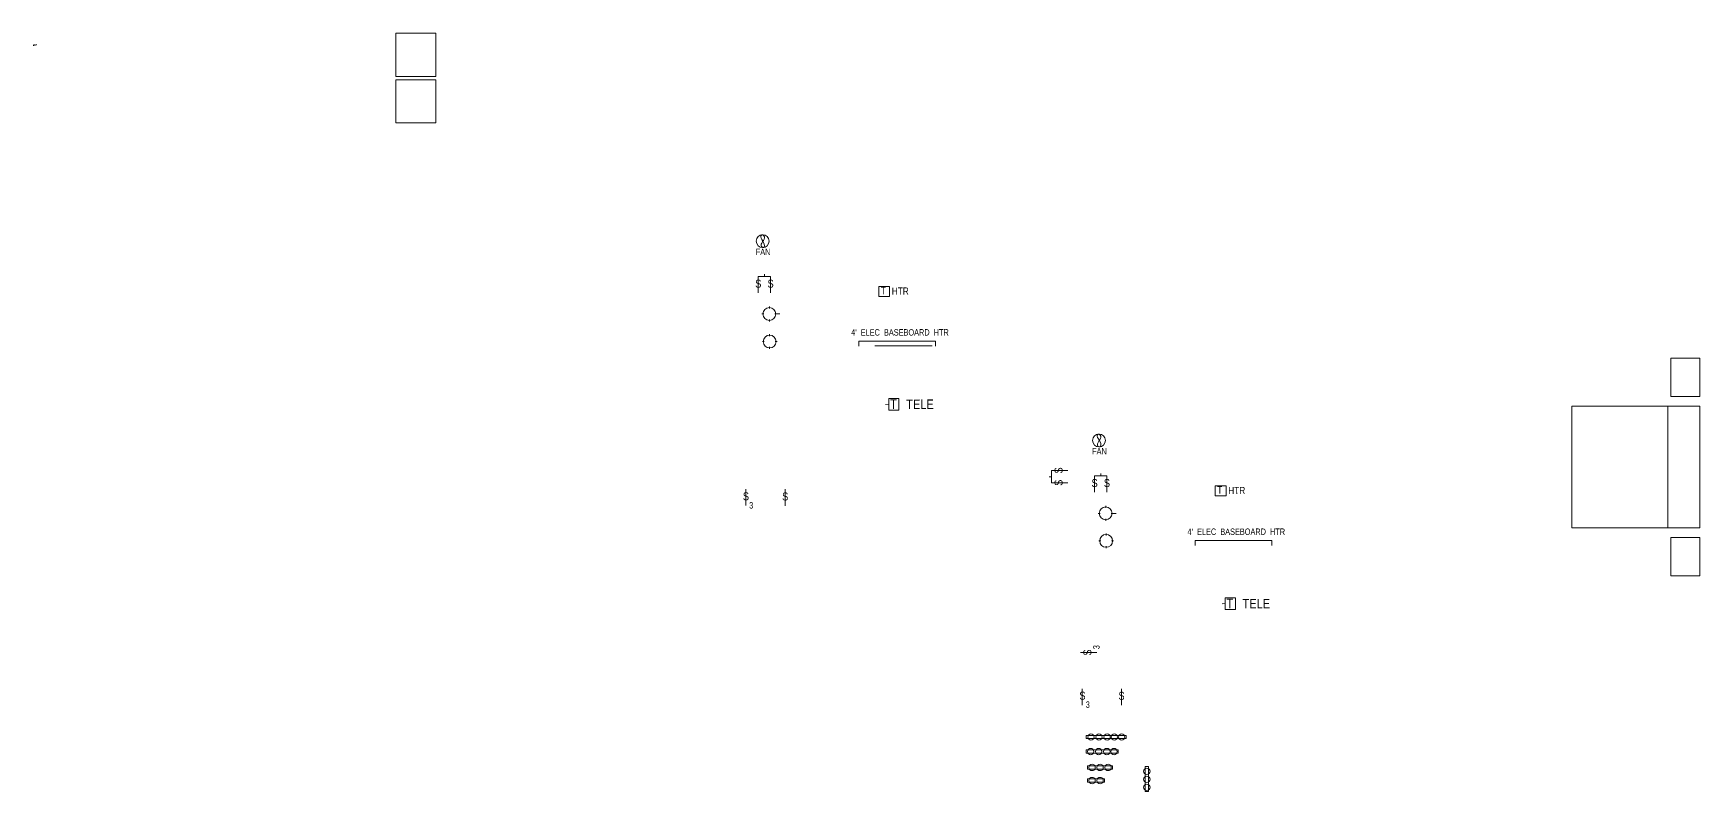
# Model space of a CAD drawing. Header units: inches. Extents: x -243 to 1912, y 329 to 1529.
# Drawn here: x 871 to 1912, y 344 to 818 of the extents above; entities that cross this region are included whole.
import ezdxf

# ---------------------------------------------------------------- set-up
doc = ezdxf.new("R2010")
doc.units = ezdxf.units.IN
doc.header["$MEASUREMENT"] = 0
doc.linetypes.add('DASHDOT2', pattern=[0.5, 0.25, -0.125, 0, -0.125])
for name, color, linetype, lineweight in [('APPLIANCES', 7, 'Continuous', 20), ('ELEC SYMBOLS', 7, 'Continuous', 20), ('FURNITURE', 36, 'Continuous', 25), ('HVAC', 1, 'Continuous', 20), ('WALL FRAMING', 7, 'Continuous', 30)]:
    doc.layers.add(name, color=color, linetype=linetype, lineweight=lineweight)
doc.layers.add('SETBACK', color=1, linetype='DASHDOT2')
doc.layers.add('TEXT80', color=15, linetype='Continuous')
doc.styles.add('ARCHENT', font='technical.ttf', dxfattribs={"height": 6})

msp = doc.modelspace()

# ---------------------------------------------------------------- linework, layer by layer
at = {"layer": 'APPLIANCES', "color": 7, "linetype": 'Continuous', "lineweight": 20, "ltscale": 20}
for p, q in [((1122.7, 818.1), (1097.7, 818.1)), ((1097.7, 818.1), (1097.7, 791.1)), ((1122.7, 818.1), (1122.7, 791.1)), ((1097.7, 791.1), (1122.7, 791.1)), ((1122.7, 789.1), (1097.7, 789.1)), ((1097.7, 789.1), (1097.7, 762.1)), ((1122.7, 789.1), (1122.7, 762.1)), ((1097.7, 762.1), (1122.7, 762.1))]:
    msp.add_line(p, q, dxfattribs=at)
at = {"layer": 'ELEC SYMBOLS', "color": 6, "linetype": 'Continuous', "lineweight": 20, "ltscale": 150}
for p, q in [((1324.1, 666.2), (1324.1, 656)), ((1331.9, 666.2), (1331.9, 656)), ((1331.9, 666.2), (1331.9, 656)), ((1326.8, 625.6), (1327.9, 625.6)), ((1331.3, 629), (1331.3, 630.2)), ((1334.8, 625.6), (1335.9, 625.6)), ((1331.3, 621), (1331.3, 622.2)), ((1507.3, 545.1), (1517.6, 545.1)), ((1507.3, 545.1), (1517.6, 545.1)), ((1534.3, 541.7), (1534.3, 531.5)), ((1542, 541.7), (1542, 531.5)), ((1542, 541.7), (1542, 531.5)), ((1316.5, 533.3), (1316.5, 523.1)), ((1340.9, 533.3), (1340.9, 523)), ((1507.3, 537.4), (1517.6, 537.4)), ((1536.9, 501.1), (1538.1, 501.1)), ((1541.5, 504.5), (1541.5, 505.7)), ((1544.9, 501.1), (1546.1, 501.1)), ((1541.5, 496.5), (1541.5, 497.7)), ((1525.4, 431.3), (1535.6, 431.3)), ((1526.6, 408.8), (1526.6, 398.6)), ((1551.1, 408.7), (1551.1, 398.5)), ((1553.9, 379.6), (1529.1, 379.6)), ((1529.1, 379.6), (1529.1, 377.6)), ((1553.9, 377.6), (1529.1, 377.6)), ((1553.9, 379.6), (1553.9, 377.6)), ((1549.1, 370.5), (1529, 370.5)), ((1529, 370.5), (1529, 368.5)), ((1549.1, 368.5), (1529, 368.5)), ((1549.1, 370.5), (1549.1, 368.5)), ((1545.4, 360.6), (1529.8, 360.6)), ((1529.8, 360.6), (1529.8, 358.6)), ((1545.4, 358.6), (1529.8, 358.6)), ((1545.4, 360.6), (1545.4, 358.6)), ((1565.9, 344.5), (1565.9, 360.1)), ((1567.9, 360.1), (1565.9, 360.1)), ((1567.9, 344.5), (1567.9, 360.1)), ((1540.4, 352.4), (1529.8, 352.4)), ((1529.8, 352.4), (1529.8, 350.4)), ((1540.4, 350.4), (1529.8, 350.4)), ((1540.4, 352.4), (1540.4, 350.4)), ((1567.9, 344.5), (1565.9, 344.5))]:
    msp.add_line(p, q, dxfattribs=at)
at = {"layer": 'ELEC SYMBOLS', "color": 6, "linetype": 'Continuous', "lineweight": 9, "ltscale": 150}
for p, q in [((1331.1, 646.2), (1331.1, 647.4)), ((1327.7, 642.8), (1326.5, 642.8)), ((1331.1, 638.2), (1331.1, 639.4)), ((1337.6, 642.8), (1334.5, 642.8)), ((1541.2, 521.7), (1541.2, 522.9)), ((1537.8, 518.3), (1536.6, 518.3)), ((1541.2, 513.7), (1541.2, 514.9)), ((1547.7, 518.3), (1544.6, 518.3))]:
    msp.add_line(p, q, dxfattribs=at)
at = {"layer": 'ELEC SYMBOLS', "color": 6, "lineweight": 20, "ltscale": 15}
for centre in [(1326.9, 688.3), (1331.1, 642.8), (1331.3, 625.6), (1537, 563.8), (1541.2, 518.3), (1541.5, 501.1)]:
    msp.add_circle(centre, 4, dxfattribs=at)
at = {"layer": 'ELEC SYMBOLS', "color": 6, "linetype": 'Continuous', "lineweight": 20, "ltscale": 150}
for centre in [(1532, 378.6), (1537, 378.6), (1542.1, 378.6), (1546.6, 378.6), (1551.2, 378.6), (1531.8, 369.5), (1536.8, 369.5), (1541.9, 369.5), (1546.4, 369.5), (1532.7, 359.6), (1537.7, 359.6), (1542.7, 359.6), (1566.9, 357.2), (1566.9, 352.2), (1532.7, 351.4), (1537.7, 351.4), (1566.9, 347.2)]:
    msp.add_circle(centre, 2, dxfattribs=at)
for points in [[(1326.8, 692.3), (1326.1, 692), (1328, 685.3), (1327.6, 684.3), (1326.3, 684.9), (1328, 691), (1327.2, 692), (1326.8, 692.3)], [(1537, 567.8), (1536.2, 567.5), (1538.2, 560.8), (1537.7, 559.8), (1536.4, 560.3), (1538.1, 566.5), (1537.3, 567.5), (1537, 567.8)]]:
    msp.add_spline(points, degree=3, dxfattribs=at)
at = {"layer": 'FURNITURE', "color": 7, "linetype": 'Continuous', "lineweight": 20, "ltscale": 20}
for p, q in [((1894.3, 615.3), (1894.3, 591.3)), ((1894.3, 615.3), (1912.3, 615.3)), ((1912.3, 591.3), (1912.3, 615.3)), ((1832.3, 585.3), (1912.3, 585.3)), ((1832.3, 509.3), (1832.3, 585.3)), ((1892.3, 585.3), (1892.3, 509.3)), ((1894.3, 591.3), (1912.3, 591.3)), ((1912.3, 585.3), (1912.3, 509.3)), ((1912.3, 509.3), (1832.3, 509.3)), ((1894.3, 479.3), (1894.3, 503.3)), ((1894.3, 503.3), (1912.3, 503.3)), ((1912.3, 503.3), (1912.3, 479.3)), ((1894.3, 479.3), (1912.3, 479.3))]:
    msp.add_line(p, q, dxfattribs=at)
at = {"layer": 'HVAC', "lineweight": 20, "ltscale": 15}
for p, q in [((1399.5, 659.9), (1399.5, 653.7)), ((1406.2, 659.9), (1399.5, 659.9)), ((1406.2, 653.7), (1406.2, 659.9)), ((1399.5, 653.7), (1406.2, 653.7)), ((1386.9, 622.8), (1386.9, 625.8)), ((1386.9, 625.8), (1434.9, 625.8)), ((1434.9, 622.8), (1434.9, 625.8)), ((1609.6, 535.4), (1609.6, 529.2)), ((1616.4, 535.4), (1609.6, 535.4)), ((1616.4, 529.2), (1616.4, 535.4)), ((1609.6, 529.2), (1616.4, 529.2)), ((1597, 498.3), (1597, 501.3)), ((1597, 501.3), (1645, 501.3)), ((1645, 498.3), (1645, 501.3))]:
    msp.add_line(p, q, dxfattribs=at)
at = {"layer": 'SETBACK'}
msp.add_line((873.3, 811), (871.3, 810.5), dxfattribs=at)
at = {"layer": 'WALL FRAMING', "color": 6, "linetype": 'Continuous', "lineweight": 9, "ltscale": 150}
for p, q in [((1324.1, 666.2), (1331.9, 666.2)), ((1328, 666.2), (1328, 667.6)), ((1507.3, 537.4), (1507.3, 545.1)), ((1534.3, 541.7), (1542, 541.7)), ((1538.1, 541.7), (1538.1, 543.1)), ((1507.3, 541.2), (1505.9, 541.2))]:
    msp.add_line(p, q, dxfattribs=at)
at = {"layer": 'WALL FRAMING', "lineweight": 9, "ltscale": 15}
msp.add_line((1432.9, 622.9), (1396.9, 622.9), dxfattribs=at)
at = {"layer": 'WALL FRAMING', "color": 7, "linetype": 'Continuous', "lineweight": 9, "ltscale": 150}
for p, q in [((1405.7, 586.4), (1403.7, 586.3)), ((1412, 590.1), (1405.7, 590)), ((1405.7, 590), (1405.7, 582.8)), ((1412, 582.8), (1412, 590.1)), ((1405.7, 582.8), (1412, 582.8)), ((1615.9, 461.9), (1613.9, 461.8)), ((1622.2, 465.6), (1615.9, 465.5)), ((1615.9, 465.5), (1615.9, 458.3)), ((1615.9, 458.3), (1622.2, 458.3)), ((1622.2, 458.3), (1622.2, 465.6))]:
    msp.add_line(p, q, dxfattribs=at)

# ---------------------------------------------------------------- texts
at = {"layer": 'TEXT80', "attachment_point": 5, "rotation": 0.0328, "style": 'ARCHENT'}
for s, insert, char_height, width in [('{\\C7;FAN}', (1327.2, 681.6), 4, 360.062), ('{\\C7;T}', (1402.3, 657.4), 4.5, 270.047), ('{\\C7;HTR}', (1412.9, 657.1), 4.5, 270.047), ('{\\C7;T}', (1408.6, 586.5), 6, 360.062), ('{\\C7;TELE}', (1425.2, 586.4), 6, 360.062), ('{\\C7;FAN}', (1537.3, 557.1), 4, 360.062), ('{\\C7;T}', (1612.5, 532.9), 4.5, 270.047), ('{\\C7;HTR}', (1623.1, 532.6), 4.5, 270.047), ('{\\C7;T}', (1618.7, 462), 6, 360.062), ('{\\C7;TELE}', (1635.3, 461.9), 6, 360.062)]:
    msp.add_mtext(s, dxfattribs=dict(at, insert=insert, char_height=char_height, width=width))
at = {"layer": 'TEXT80', "color": 6, "width": 360.062, "attachment_point": 5, "style": 'ARCHENT'}
for s, insert, char_height, rotation in [('{\\C7; }S', (1323.4, 661.7), 5, 0.0328), ('{\\C7; }S', (1331.1, 661.7), 5, 0.0328), ('{\\C7; }S', (1511.8, 544.3), 5, 90.0328), ('{\\C7; }S', (1315.7, 528.9), 5, 0.0328), ('{\\C7; }S', (1340.2, 528.8), 5, 0.0328), ('{\\C7; }S', (1511.8, 536.6), 5, 90.0328), ('{\\C7; }S', (1533.5, 537.2), 5, 0.0328), ('{\\C7; }S', (1541.2, 537.2), 5, 0.0328), ('3', (1319.8, 523.3), 4, 0.0328), ('{\\C7; }S', (1529.8, 430.6), 5, 90.0328), ('3', (1535.4, 434.7), 4, 90.0328), ('{\\C7; }S', (1525.9, 404.4), 5, 0.0328), ('{\\C7; }S', (1550.3, 404.3), 5, 0.0328), ('3', (1530, 398.8), 4, 0.0328)]:
    msp.add_mtext(s, dxfattribs=dict(at, insert=insert, char_height=char_height, rotation=rotation))
at = {"layer": 'TEXT80', "color": 1, "char_height": 4, "width": 360.062, "attachment_point": 5, "rotation": 0.0328, "style": 'ARCHENT'}
for insert in [(1412.7, 631.3), (1622.8, 506.8)]:
    msp.add_mtext("{\\C7;4'  ELEC  BASEBOARD  HTR}", dxfattribs=dict(at, insert=insert))

doc.saveas('drawing.dxf')
